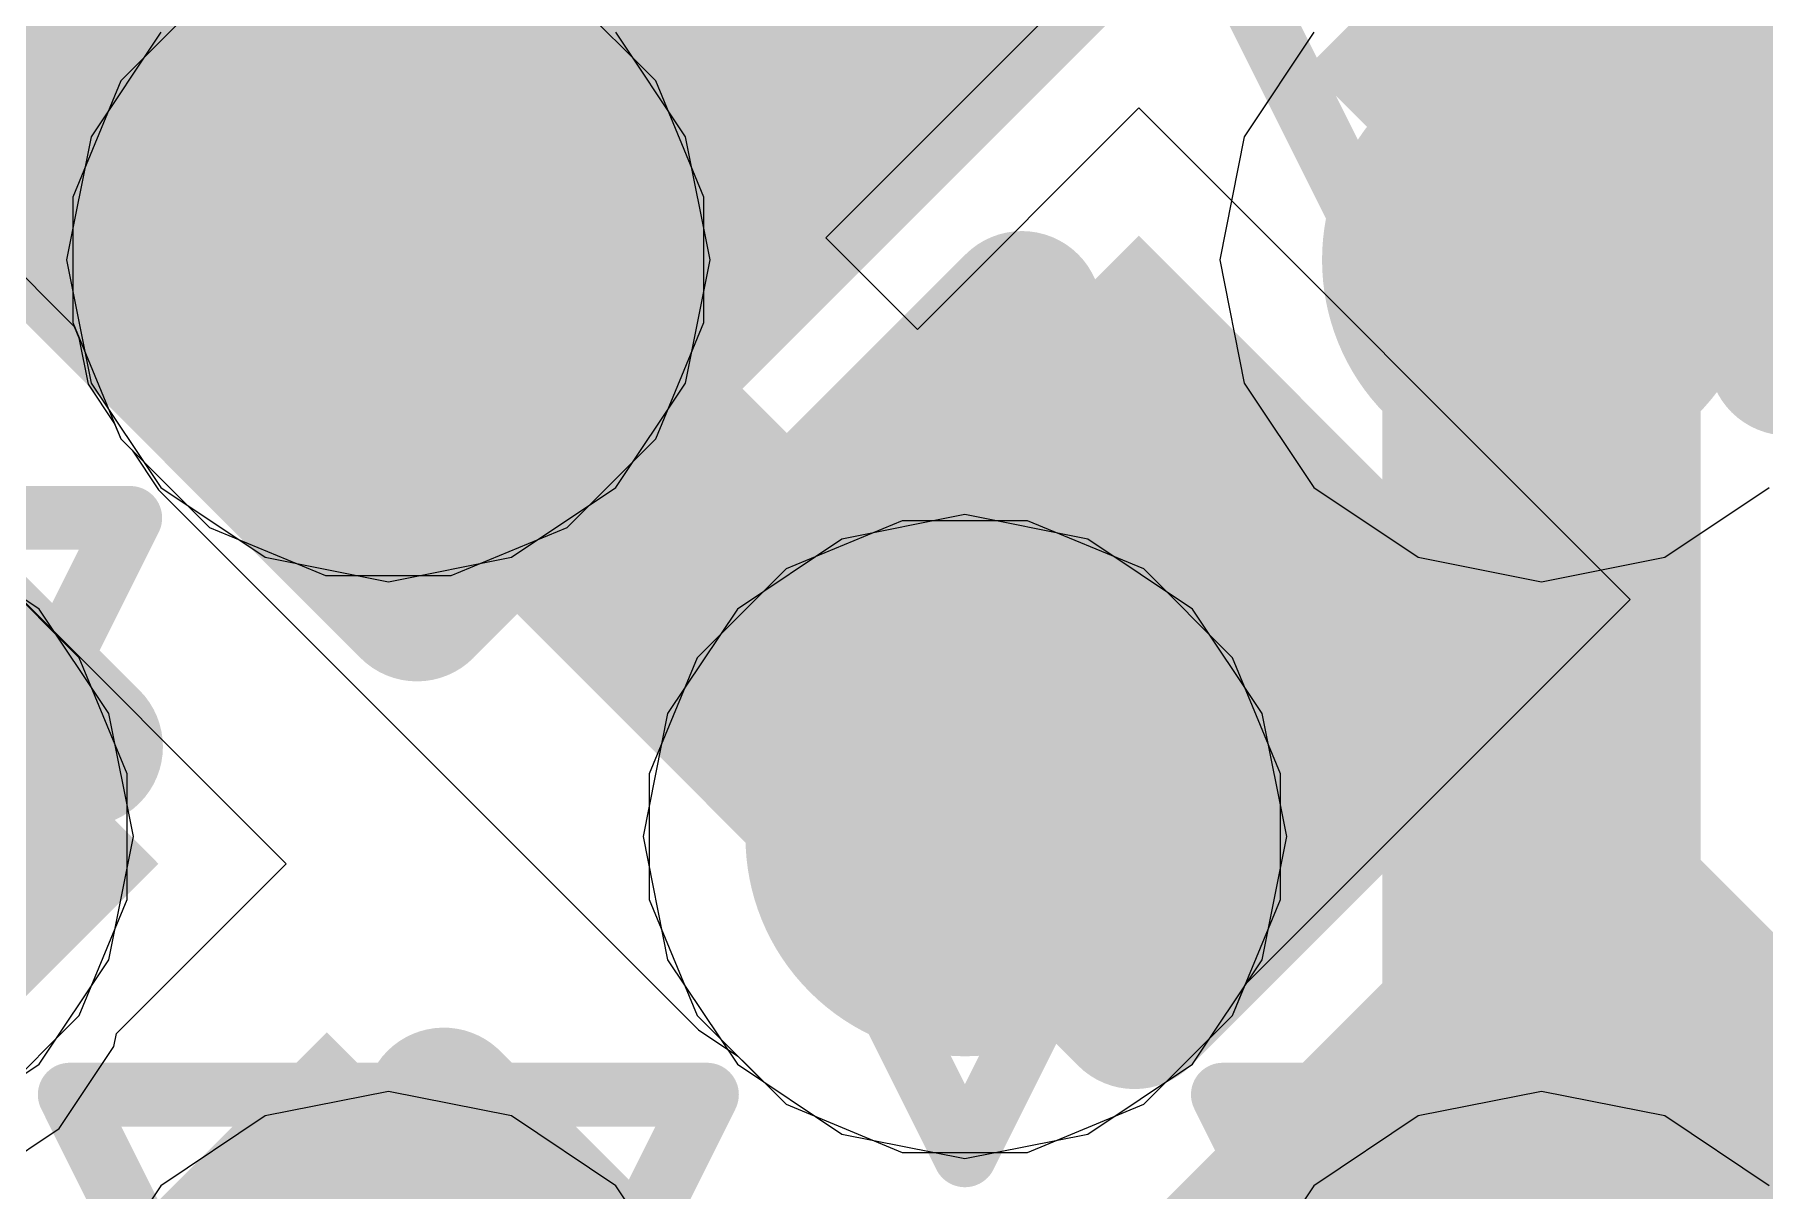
# Model space of a CAD drawing. Header units: inches. Extents: x -6 to 283, y -12 to 154.
# Drawn here: x 52.747 to 54.126, y 4.777 to 5.698 of the extents above; entities that cross this region are included whole.
import ezdxf

# ---------------------------------------------------------------- set-up
doc = ezdxf.new("R2010")
doc.units = ezdxf.units.IN
for name, color, linetype in [('Bottom Layer', 5, 'Continuous'), ('Bottom Overlay', 54, 'Continuous'), ('Bottom Paste', 16, 'Continuous'), ('Bottom Solder', 6, 'Continuous'), ('Drill Drawing', 1, 'Continuous'), ('GND-1', 16, 'Continuous'), ('GND-2', 90, 'Continuous'), ('GND-3', 216, 'Continuous'), ('GND-4', 54, 'Continuous'), ('PWR-1', 156, 'Continuous'), ('PWR-2', 130, 'Continuous'), ('Signal L1', 76, 'Continuous'), ('Signal L2', 6, 'Continuous'), ('Top Layer', 1, 'Continuous'), ('Top Paste', 8, 'Continuous'), ('Top Solder', 216, 'Continuous'), ('Via Holes', 16, 'Continuous')]:
    doc.layers.add(name, color=color, linetype=linetype)

# ---------------------------------------------------------------- blocks, each defined once
blk = doc.blocks.new('BGA_565_15_5_14_4__57')
at = {"layer": 'Top Layer'}
h = blk.add_hatch(color=1, dxfattribs=at)
edge = h.paths.add_edge_path()
edge.add_arc((2.275, 1.625), 0.125, 0, 360)
h = blk.add_hatch(color=1, dxfattribs=at)
edge = h.paths.add_edge_path()
edge.add_arc((2.925, 1.625), 0.125, 0, 360)
h = blk.add_hatch(color=1, dxfattribs=at)
edge = h.paths.add_edge_path()
edge.add_arc((2.925, 0.975), 0.125, 0, 360)
at = {"layer": 'Top Paste'}
h = blk.add_hatch(color=8, dxfattribs=at)
edge = h.paths.add_edge_path()
edge.add_arc((2.275, 1.625), 0.125, 0, 360)
h = blk.add_hatch(color=8, dxfattribs=at)
edge = h.paths.add_edge_path()
edge.add_arc((2.925, 1.625), 0.125, 0, 360)
h = blk.add_hatch(color=8, dxfattribs=at)
edge = h.paths.add_edge_path()
edge.add_arc((2.925, 0.975), 0.125, 0, 360)
at = {"layer": 'Top Solder'}
h = blk.add_hatch(color=216, dxfattribs=at)
edge = h.paths.add_edge_path()
edge.add_arc((2.275, 1.625), 0.175, 0, 360)
h = blk.add_hatch(color=216, dxfattribs=at)
edge = h.paths.add_edge_path()
edge.add_arc((2.925, 1.625), 0.175, 0, 360)
h = blk.add_hatch(color=216, dxfattribs=at)
edge = h.paths.add_edge_path()
edge.add_arc((2.925, 0.975), 0.175, 0, 360)
blk = doc.blocks.new('CAP_0201_B_343')
at = {"layer": 'Bottom Layer'}
for points in [[(-0.45, 0.15), (-0.15, 0.15), (-0.15, -0.15), (-0.45, -0.15)], [(0.15, 0.15), (0.45, 0.15), (0.45, -0.15), (0.15, -0.15)]]:
    blk.add_hatch(color=5, dxfattribs=at).paths.add_polyline_path(points)
at = {"layer": 'Bottom Paste'}
for points in [[(-0.45, 0.15), (-0.15, 0.15), (-0.15, -0.15), (-0.45, -0.15)], [(0.15, 0.15), (0.45, 0.15), (0.45, -0.15), (0.15, -0.15)]]:
    blk.add_hatch(color=16, dxfattribs=at).paths.add_polyline_path(points)
at = {"layer": 'Bottom Solder'}
for points in [[(-0.505, 0.205), (-0.095, 0.205), (-0.095, -0.205), (-0.505, -0.205)], [(0.095, 0.205), (0.505, 0.205), (0.505, -0.205), (0.095, -0.205)]]:
    blk.add_hatch(color=6, dxfattribs=at).paths.add_polyline_path(points)
at = {"layer": 'Bottom Overlay'}
for points in [[(-0.2032, 0.2286, 0.127, 0.127, 0), (-0.5334, 0.2286, 0.127, 0.127, 0)], [(-0.5334, 0.2286, 0.127, 0.127, 0), (-0.5334, -0.2286, 0.127, 0.127, 0)], [(0.5334, 0.2286, 0.127, 0.127, 0), (0.2032, 0.2286, 0.127, 0.127, 0)], [(0.5334, 0.2286, 0.127, 0.127, 0), (0.5334, -0.2286, 0.127, 0.127, 0)], [(-0.2032, -0.2286, 0.127, 0.127, 0), (-0.5334, -0.2286, 0.127, 0.127, 0)], [(0.5334, -0.2286, 0.127, 0.127, 0), (0.2032, -0.2286, 0.127, 0.127, 0)]]:
    blk.add_lwpolyline(points, format="xyseb", dxfattribs=at)
for points in [[(-0.5651, 0.2286, 0.0635, 0.0635, 1), (-0.5016, 0.2286, 0.0635, 0.0635, 1)], [(-0.5651, 0.2286, 0.0635, 0.0635, 1), (-0.5016, 0.2286, 0.0635, 0.0635, 1)], [(-0.2349, 0.2286, 0.0635, 0.0635, 1), (-0.1714, 0.2286, 0.0635, 0.0635, 1)], [(0.1715, 0.2286, 0.0635, 0.0635, 1), (0.235, 0.2286, 0.0635, 0.0635, 1)], [(0.5016, 0.2286, 0.0635, 0.0635, 1), (0.5651, 0.2286, 0.0635, 0.0635, 1)], [(0.5016, 0.2286, 0.0635, 0.0635, 1), (0.5651, 0.2286, 0.0635, 0.0635, 1)], [(-0.5651, -0.2286, 0.0635, 0.0635, 1), (-0.5016, -0.2286, 0.0635, 0.0635, 1)], [(-0.5651, -0.2286, 0.0635, 0.0635, 1), (-0.5016, -0.2286, 0.0635, 0.0635, 1)], [(-0.2349, -0.2286, 0.0635, 0.0635, 1), (-0.1714, -0.2286, 0.0635, 0.0635, 1)], [(0.1715, -0.2286, 0.0635, 0.0635, 1), (0.235, -0.2286, 0.0635, 0.0635, 1)], [(0.5016, -0.2286, 0.0635, 0.0635, 1), (0.5651, -0.2286, 0.0635, 0.0635, 1)], [(0.5016, -0.2286, 0.0635, 0.0635, 1), (0.5651, -0.2286, 0.0635, 0.0635, 1)]]:
    blk.add_lwpolyline(points, format="xyseb", close=True, dxfattribs=at)
blk = doc.blocks.new('C___0603_B_391')
at = {"layer": 'Bottom Layer'}
blk.add_hatch(color=5, dxfattribs=at).paths.add_polyline_path([(0.381, -0.4445), (0.381, 0.4445), (1.143, 0.4445), (1.143, -0.4445)])
at = {"layer": 'Bottom Paste'}
blk.add_hatch(color=16, dxfattribs=at).paths.add_polyline_path([(0.381, -0.4445), (0.381, 0.4445), (1.143, 0.4445), (1.143, -0.4445)])
at = {"layer": 'Bottom Solder'}
blk.add_hatch(color=6, dxfattribs=at).paths.add_polyline_path([(0.321, -0.5045), (0.321, 0.5045), (1.203, 0.5045), (1.203, -0.5045)])
at = {"layer": 'Bottom Overlay'}
for points in [[(1.2446, -0.5334, 0.127, 0.127, 0), (1.2446, 0.5334, 0.127, 0.127, 0)], [(0.4572, -0.5334, 0.127, 0.127, 0), (1.2446, -0.5334, 0.127, 0.127, 0)]]:
    blk.add_lwpolyline(points, format="xyseb", dxfattribs=at)
blk.add_lwpolyline([(1.2128, -0.5334, 0.0635, 0.0635, 1), (1.2764, -0.5334, 0.0635, 0.0635, 1)], format="xyseb", close=True, dxfattribs=at)
blk.add_lwpolyline([(1.2128, -0.5334, 0.0635, 0.0635, 1), (1.2764, -0.5334, 0.0635, 0.0635, 1)], format="xyseb", close=True, dxfattribs=at)
blk = doc.blocks.new('C___0402_B_394')
at = {"layer": 'Bottom Layer'}
blk.add_hatch(color=5, dxfattribs=at).paths.add_polyline_path([(-0.2413, 0.3175), (-0.2413, -0.3175), (-0.6985, -0.3175), (-0.6985, 0.3175)])
at = {"layer": 'Bottom Paste'}
blk.add_hatch(color=16, dxfattribs=at).paths.add_polyline_path([(-0.2413, 0.3175), (-0.2413, -0.3175), (-0.6985, -0.3175), (-0.6985, 0.3175)])
at = {"layer": 'Bottom Solder'}
blk.add_hatch(color=6, dxfattribs=at).paths.add_polyline_path([(-0.1813, 0.3775), (-0.1813, -0.3775), (-0.7585, -0.3775), (-0.7585, 0.3775)])
at = {"layer": 'Bottom Overlay'}
blk.add_lwpolyline([(-0.7874, 0.4064, 0.127, 0.127, 0), (-0.2794, 0.4064, 0.127, 0.127, 0)], format="xyseb", dxfattribs=at)
blk.add_lwpolyline([(-0.3111, 0.4064, 0.0635, 0.0635, 1), (-0.2477, 0.4064, 0.0635, 0.0635, 1)], format="xyseb", close=True, dxfattribs=at)
blk = doc.blocks.new('CAP_0201_B_395')
at = {"layer": 'Bottom Layer'}
for points in [[(-0.45, 0.15), (-0.15, 0.15), (-0.15, -0.15), (-0.45, -0.15)], [(0.15, 0.15), (0.45, 0.15), (0.45, -0.15), (0.15, -0.15)]]:
    blk.add_hatch(color=5, dxfattribs=at).paths.add_polyline_path(points)
at = {"layer": 'Bottom Paste'}
for points in [[(-0.45, 0.15), (-0.15, 0.15), (-0.15, -0.15), (-0.45, -0.15)], [(0.15, 0.15), (0.45, 0.15), (0.45, -0.15), (0.15, -0.15)]]:
    blk.add_hatch(color=16, dxfattribs=at).paths.add_polyline_path(points)
at = {"layer": 'Bottom Solder'}
for points in [[(-0.505, 0.205), (-0.095, 0.205), (-0.095, -0.205), (-0.505, -0.205)], [(0.095, 0.205), (0.505, 0.205), (0.505, -0.205), (0.095, -0.205)]]:
    blk.add_hatch(color=6, dxfattribs=at).paths.add_polyline_path(points)
at = {"layer": 'Bottom Overlay'}
for points in [[(-0.2032, 0.2286, 0.127, 0.127, 0), (-0.5334, 0.2286, 0.127, 0.127, 0)], [(-0.5334, -0.2286, 0.127, 0.127, 0), (-0.5334, 0.2286, 0.127, 0.127, 0)], [(0.5334, 0.2286, 0.127, 0.127, 0), (0.2032, 0.2286, 0.127, 0.127, 0)], [(0.5334, -0.2286, 0.127, 0.127, 0), (0.5334, 0.2286, 0.127, 0.127, 0)], [(-0.2032, -0.2286, 0.127, 0.127, 0), (-0.5334, -0.2286, 0.127, 0.127, 0)], [(0.5334, -0.2286, 0.127, 0.127, 0), (0.2032, -0.2286, 0.127, 0.127, 0)]]:
    blk.add_lwpolyline(points, format="xyseb", dxfattribs=at)
for points in [[(-0.5651, 0.2286, 0.0635, 0.0635, 1), (-0.5016, 0.2286, 0.0635, 0.0635, 1)], [(-0.5651, 0.2286, 0.0635, 0.0635, 1), (-0.5016, 0.2286, 0.0635, 0.0635, 1)], [(-0.2349, 0.2286, 0.0635, 0.0635, 1), (-0.1714, 0.2286, 0.0635, 0.0635, 1)], [(0.1714, 0.2286, 0.0635, 0.0635, 1), (0.2349, 0.2286, 0.0635, 0.0635, 1)], [(0.5016, 0.2286, 0.0635, 0.0635, 1), (0.5651, 0.2286, 0.0635, 0.0635, 1)], [(0.5016, 0.2286, 0.0635, 0.0635, 1), (0.5651, 0.2286, 0.0635, 0.0635, 1)], [(-0.5651, -0.2286, 0.0635, 0.0635, 1), (-0.5016, -0.2286, 0.0635, 0.0635, 1)], [(-0.5651, -0.2286, 0.0635, 0.0635, 1), (-0.5016, -0.2286, 0.0635, 0.0635, 1)], [(-0.2349, -0.2286, 0.0635, 0.0635, 1), (-0.1714, -0.2286, 0.0635, 0.0635, 1)], [(0.1714, -0.2286, 0.0635, 0.0635, 1), (0.2349, -0.2286, 0.0635, 0.0635, 1)], [(0.5016, -0.2286, 0.0635, 0.0635, 1), (0.5651, -0.2286, 0.0635, 0.0635, 1)], [(0.5016, -0.2286, 0.0635, 0.0635, 1), (0.5651, -0.2286, 0.0635, 0.0635, 1)]]:
    blk.add_lwpolyline(points, format="xyseb", close=True, dxfattribs=at)

msp = doc.modelspace()

# ---------------------------------------------------------------- hatches: boundary and pattern name
at = {"layer": 'Bottom Layer'}
h = msp.add_hatch(color=5, dxfattribs=at)
edge = h.paths.add_edge_path()
edge.add_arc((53.029, 5.5183), 0.15, 0, 360)
h = msp.add_hatch(color=5, dxfattribs=at)
edge = h.paths.add_edge_path()
edge.add_arc((53.9482, 5.5183), 0.15, 0, 360)
h = msp.add_hatch(color=5, dxfattribs=at)
edge = h.paths.add_edge_path()
edge.add_arc((53.4886, 5.0586), 0.15, 0, 360)
at = {"layer": 'GND-1'}
h = msp.add_hatch(color=16, dxfattribs=at)
edge = h.paths.add_edge_path()
edge.add_arc((53.029, 5.5183), 0.15, 0, 360)
h = msp.add_hatch(color=16, dxfattribs=at)
edge = h.paths.add_edge_path()
edge.add_arc((53.9482, 5.5183), 0.15, 0, 360)
h = msp.add_hatch(color=16, dxfattribs=at)
edge = h.paths.add_edge_path()
edge.add_arc((53.4886, 5.0586), 0.15, 0, 360)
at = {"layer": 'GND-2'}
h = msp.add_hatch(color=90, dxfattribs=at)
edge = h.paths.add_edge_path()
edge.add_arc((53.029, 5.5183), 0.15, 0, 360)
h = msp.add_hatch(color=90, dxfattribs=at)
edge = h.paths.add_edge_path()
edge.add_arc((53.9482, 5.5183), 0.15, 0, 360)
h = msp.add_hatch(color=90, dxfattribs=at)
edge = h.paths.add_edge_path()
edge.add_arc((53.4886, 5.0586), 0.15, 0, 360)
at = {"layer": 'GND-3'}
h = msp.add_hatch(color=216, dxfattribs=at)
edge = h.paths.add_edge_path()
edge.add_arc((53.029, 5.5183), 0.15, 0, 360)
h = msp.add_hatch(color=216, dxfattribs=at)
edge = h.paths.add_edge_path()
edge.add_arc((53.9482, 5.5183), 0.15, 0, 360)
h = msp.add_hatch(color=216, dxfattribs=at)
edge = h.paths.add_edge_path()
edge.add_arc((53.4886, 5.0586), 0.15, 0, 360)
at = {"layer": 'GND-4'}
h = msp.add_hatch(color=54, dxfattribs=at)
edge = h.paths.add_edge_path()
edge.add_arc((53.029, 5.5183), 0.15, 0, 360)
h = msp.add_hatch(color=54, dxfattribs=at)
edge = h.paths.add_edge_path()
edge.add_arc((53.9482, 5.5183), 0.15, 0, 360)
h = msp.add_hatch(color=54, dxfattribs=at)
edge = h.paths.add_edge_path()
edge.add_arc((53.4886, 5.0586), 0.15, 0, 360)
at = {"layer": 'PWR-1'}
h = msp.add_hatch(color=156, dxfattribs=at)
edge = h.paths.add_edge_path()
edge.add_arc((53.029, 5.5183), 0.15, 0, 360)
h = msp.add_hatch(color=156, dxfattribs=at)
edge = h.paths.add_edge_path()
edge.add_arc((53.9482, 5.5183), 0.15, 0, 360)
h = msp.add_hatch(color=156, dxfattribs=at)
edge = h.paths.add_edge_path()
edge.add_arc((53.4886, 5.0586), 0.15, 0, 360)
at = {"layer": 'PWR-2'}
h = msp.add_hatch(color=130, dxfattribs=at)
edge = h.paths.add_edge_path()
edge.add_arc((53.029, 5.5183), 0.15, 0, 360)
h = msp.add_hatch(color=130, dxfattribs=at)
edge = h.paths.add_edge_path()
edge.add_arc((53.9482, 5.5183), 0.15, 0, 360)
h = msp.add_hatch(color=130, dxfattribs=at)
edge = h.paths.add_edge_path()
edge.add_arc((53.4886, 5.0586), 0.15, 0, 360)
at = {"layer": 'Signal L1'}
h = msp.add_hatch(color=76, dxfattribs=at)
edge = h.paths.add_edge_path()
edge.add_arc((53.029, 5.5183), 0.15, 0, 360)
h = msp.add_hatch(color=76, dxfattribs=at)
edge = h.paths.add_edge_path()
edge.add_arc((53.9482, 5.5183), 0.15, 0, 360)
h = msp.add_hatch(color=76, dxfattribs=at)
edge = h.paths.add_edge_path()
edge.add_arc((53.4886, 5.0586), 0.15, 0, 360)
at = {"layer": 'Signal L2'}
h = msp.add_hatch(color=6, dxfattribs=at)
edge = h.paths.add_edge_path()
edge.add_arc((53.029, 5.5183), 0.15, 0, 360)
h = msp.add_hatch(color=6, dxfattribs=at)
edge = h.paths.add_edge_path()
edge.add_arc((53.9482, 5.5183), 0.15, 0, 360)
h = msp.add_hatch(color=6, dxfattribs=at)
edge = h.paths.add_edge_path()
edge.add_arc((53.4886, 5.0586), 0.15, 0, 360)
at = {"layer": 'Top Layer'}
h = msp.add_hatch(color=1, dxfattribs=at)
edge = h.paths.add_edge_path()
edge.add_arc((53.029, 5.5183), 0.15, 0, 360)
h = msp.add_hatch(color=1, dxfattribs=at)
edge = h.paths.add_edge_path()
edge.add_arc((53.9482, 5.5183), 0.15, 0, 360)
h = msp.add_hatch(color=1, dxfattribs=at)
edge = h.paths.add_edge_path()
edge.add_arc((53.4886, 5.0586), 0.15, 0, 360)
at = {"layer": 'Via Holes'}
h = msp.add_hatch(color=7, dxfattribs=at)
edge = h.paths.add_edge_path()
edge.add_arc((53.029, 5.5183), 0.075, 0, 360)
h = msp.add_hatch(color=7, dxfattribs=at)
edge = h.paths.add_edge_path()
edge.add_arc((53.9482, 5.5183), 0.075, 0, 360)
h = msp.add_hatch(color=7, dxfattribs=at)
edge = h.paths.add_edge_path()
edge.add_arc((53.4886, 5.0586), 0.075, 0, 360)

# ---------------------------------------------------------------- linework, layer by layer
at = {"layer": 'Bottom Layer'}
for p, q in [((53.3777, 5.5358), (53.5891, 5.7472)), ((52.5468, 5.697), (52.7786, 5.4652)), ((53.6271, 5.6393), (53.4507, 5.4628)), ((54.0189, 5.2475), (53.6271, 5.6393)), ((53.4507, 5.4628), (53.3777, 5.5358)), ((52.7786, 5.4652), (52.7823, 5.4562)), ((52.7823, 5.4562), (52.7897, 5.4192)), ((52.9475, 5.037), (52.5557, 5.4288)), ((52.7897, 5.4192), (52.8107, 5.3877)), ((52.8107, 5.3877), (52.8157, 5.3757)), ((52.8157, 5.3757), (52.8248, 5.3666)), ((52.8248, 5.3666), (52.8458, 5.3351)), ((52.8458, 5.3351), (53.2762, 4.9047)), ((53.7121, 4.9407), (54.0189, 5.2475)), ((52.8122, 4.9018), (52.9475, 5.037)), ((53.7019, 4.9161), (53.7121, 4.9407)), ((53.6311, 4.8453), (53.7019, 4.9161)), ((52.8101, 4.8913), (52.8122, 4.9018)), ((53.2762, 4.9047), (53.3077, 4.8837)), ((52.7666, 4.8261), (52.8101, 4.8913)), ((53.3077, 4.8837), (53.3461, 4.8453)), ((53.3461, 4.8453), (53.4385, 4.807)), ((53.5386, 4.807), (53.6311, 4.8453)), ((52.7015, 4.7826), (52.7666, 4.8261)), ((53.4385, 4.807), (53.5386, 4.807))]:
    msp.add_line(p, q, dxfattribs=at)
for points in [[(53.029, 5.5183, 0.254, 0.254, 0), (53.029, 5.8669, 0.254, 0.254, 0)], [(53.029, 5.5183, 0.254, 0.254, 0), (53.4593, 5.0879, 0.254, 0.254, 0)]]:
    msp.add_lwpolyline(points, format="xyseb", dxfattribs=at)
for points in [[(52.9655, 5.5183, 0.127, 0.127, 1), (53.0925, 5.5183, 0.127, 0.127, 1)], [(52.9655, 5.5183, 0.127, 0.127, 1), (53.0925, 5.5183, 0.127, 0.127, 1)], [(53.3958, 5.0879, 0.127, 0.127, 1), (53.5228, 5.0879, 0.127, 0.127, 1)]]:
    msp.add_lwpolyline(points, format="xyseb", close=True, dxfattribs=at)
at = {"layer": 'Drill Drawing'}
for points in [[(52.775, 5.7723, 0.0508, 0.0508, 0), (53.029, 5.2643, 0.0508, 0.0508, 0)], [(53.029, 5.2643, 0.0508, 0.0508, 0), (53.283, 5.7723, 0.0508, 0.0508, 0)], [(53.6942, 5.7723, 0.0508, 0.0508, 0), (53.9482, 5.2643, 0.0508, 0.0508, 0)], [(53.9482, 5.2643, 0.0508, 0.0508, 0), (54.2022, 5.7723, 0.0508, 0.0508, 0)], [(52.3153, 5.3126, 0.0508, 0.0508, 0), (52.8233, 5.3126, 0.0508, 0.0508, 0)], [(52.5693, 4.8046, 0.0508, 0.0508, 0), (52.8233, 5.3126, 0.0508, 0.0508, 0)], [(53.2346, 5.3126, 0.0508, 0.0508, 0), (53.7426, 5.3126, 0.0508, 0.0508, 0)], [(53.2346, 5.3126, 0.0508, 0.0508, 0), (53.4886, 4.8046, 0.0508, 0.0508, 0)], [(53.4886, 4.8046, 0.0508, 0.0508, 0), (53.7426, 5.3126, 0.0508, 0.0508, 0)], [(52.775, 4.853, 0.0508, 0.0508, 0), (53.283, 4.853, 0.0508, 0.0508, 0)], [(52.775, 4.853, 0.0508, 0.0508, 0), (53.029, 4.345, 0.0508, 0.0508, 0)], [(53.029, 4.345, 0.0508, 0.0508, 0), (53.283, 4.853, 0.0508, 0.0508, 0)], [(53.6942, 4.853, 0.0508, 0.0508, 0), (54.2022, 4.853, 0.0508, 0.0508, 0)], [(53.6942, 4.853, 0.0508, 0.0508, 0), (53.9482, 4.345, 0.0508, 0.0508, 0)]]:
    msp.add_lwpolyline(points, format="xyseb", dxfattribs=at)
for points in [[(52.8106, 5.3126, 0.0254, 0.0254, 1), (52.836, 5.3126, 0.0254, 0.0254, 1)], [(52.8106, 5.3126, 0.0254, 0.0254, 1), (52.836, 5.3126, 0.0254, 0.0254, 1)], [(53.2219, 5.3126, 0.0254, 0.0254, 1), (53.2473, 5.3126, 0.0254, 0.0254, 1)], [(53.2219, 5.3126, 0.0254, 0.0254, 1), (53.2473, 5.3126, 0.0254, 0.0254, 1)], [(53.7299, 5.3126, 0.0254, 0.0254, 1), (53.7553, 5.3126, 0.0254, 0.0254, 1)], [(53.7299, 5.3126, 0.0254, 0.0254, 1), (53.7553, 5.3126, 0.0254, 0.0254, 1)], [(53.0163, 5.2643, 0.0254, 0.0254, 1), (53.0417, 5.2643, 0.0254, 0.0254, 1)], [(53.0163, 5.2643, 0.0254, 0.0254, 1), (53.0417, 5.2643, 0.0254, 0.0254, 1)], [(53.9355, 5.2643, 0.0254, 0.0254, 1), (53.9609, 5.2643, 0.0254, 0.0254, 1)], [(53.9355, 5.2643, 0.0254, 0.0254, 1), (53.9609, 5.2643, 0.0254, 0.0254, 1)], [(52.7623, 4.853, 0.0254, 0.0254, 1), (52.7877, 4.853, 0.0254, 0.0254, 1)], [(52.7623, 4.853, 0.0254, 0.0254, 1), (52.7877, 4.853, 0.0254, 0.0254, 1)], [(53.2703, 4.853, 0.0254, 0.0254, 1), (53.2957, 4.853, 0.0254, 0.0254, 1)], [(53.2703, 4.853, 0.0254, 0.0254, 1), (53.2957, 4.853, 0.0254, 0.0254, 1)], [(53.6815, 4.853, 0.0254, 0.0254, 1), (53.7069, 4.853, 0.0254, 0.0254, 1)], [(53.6815, 4.853, 0.0254, 0.0254, 1), (53.7069, 4.853, 0.0254, 0.0254, 1)], [(53.4759, 4.8046, 0.0254, 0.0254, 1), (53.5013, 4.8046, 0.0254, 0.0254, 1)], [(53.4759, 4.8046, 0.0254, 0.0254, 1), (53.5013, 4.8046, 0.0254, 0.0254, 1)]]:
    msp.add_lwpolyline(points, format="xyseb", close=True, dxfattribs=at)
at = {"layer": 'GND-1'}
for p, q in [((52.8864, 5.7316), (52.8157, 5.6608)), ((53.2423, 5.6608), (53.1715, 5.7316)), ((52.8157, 5.6608), (52.7774, 5.5683)), ((53.2806, 5.5683), (53.2423, 5.6608)), ((52.7774, 5.5683), (52.7774, 5.4682)), ((53.2806, 5.4682), (53.2806, 5.5683)), ((52.7774, 5.4682), (52.8157, 5.3757)), ((53.2423, 5.3757), (53.2806, 5.4682)), ((52.8157, 5.3757), (52.8864, 5.305)), ((53.1715, 5.305), (53.2423, 5.3757)), ((53.4385, 5.3102), (53.3461, 5.2719)), ((53.5386, 5.3102), (53.4385, 5.3102)), ((53.6311, 5.2719), (53.5386, 5.3102)), ((52.8864, 5.305), (52.9789, 5.2667)), ((53.079, 5.2667), (53.1715, 5.305)), ((52.7826, 5.2012), (52.7119, 5.2719)), ((53.3461, 5.2719), (53.2753, 5.2012)), ((53.7019, 5.2012), (53.6311, 5.2719)), ((52.9789, 5.2667), (53.079, 5.2667)), ((52.8209, 5.1087), (52.7826, 5.2012)), ((53.2753, 5.2012), (53.237, 5.1087)), ((53.7402, 5.1087), (53.7019, 5.2012)), ((52.8209, 5.0086), (52.8209, 5.1087)), ((53.237, 5.1087), (53.237, 5.0086)), ((53.7402, 5.0086), (53.7402, 5.1087)), ((52.7826, 4.9161), (52.8209, 5.0086)), ((53.237, 5.0086), (53.2753, 4.9161)), ((53.7019, 4.9161), (53.7402, 5.0086)), ((52.7119, 4.8453), (52.7826, 4.9161)), ((53.2753, 4.9161), (53.3461, 4.8453)), ((53.6311, 4.8453), (53.7019, 4.9161)), ((53.3461, 4.8453), (53.4385, 4.807)), ((53.5386, 4.807), (53.6311, 4.8453)), ((53.4385, 4.807), (53.5386, 4.807))]:
    msp.add_line(p, q, dxfattribs=at)
at = {"layer": 'GND-2'}
for p, q in [((52.8864, 5.7316), (52.8157, 5.6608)), ((53.2423, 5.6608), (53.1715, 5.7316)), ((52.8157, 5.6608), (52.7774, 5.5683)), ((53.2806, 5.5683), (53.2423, 5.6608)), ((52.7774, 5.5683), (52.7774, 5.4682)), ((53.2806, 5.4682), (53.2806, 5.5683)), ((52.7774, 5.4682), (52.8157, 5.3757)), ((53.2423, 5.3757), (53.2806, 5.4682)), ((52.8157, 5.3757), (52.8864, 5.305)), ((53.1715, 5.305), (53.2423, 5.3757)), ((53.4385, 5.3102), (53.3461, 5.2719)), ((53.5386, 5.3102), (53.4385, 5.3102)), ((53.6311, 5.2719), (53.5386, 5.3102)), ((52.8864, 5.305), (52.9789, 5.2667)), ((53.079, 5.2667), (53.1715, 5.305)), ((52.7826, 5.2012), (52.7119, 5.2719)), ((53.3461, 5.2719), (53.2753, 5.2012)), ((53.7019, 5.2012), (53.6311, 5.2719)), ((52.9789, 5.2667), (53.079, 5.2667)), ((52.8209, 5.1087), (52.7826, 5.2012)), ((53.2753, 5.2012), (53.237, 5.1087)), ((53.7402, 5.1087), (53.7019, 5.2012)), ((52.8209, 5.0086), (52.8209, 5.1087)), ((53.237, 5.1087), (53.237, 5.0086)), ((53.7402, 5.0086), (53.7402, 5.1087)), ((52.7826, 4.9161), (52.8209, 5.0086)), ((53.237, 5.0086), (53.2753, 4.9161)), ((53.7019, 4.9161), (53.7402, 5.0086)), ((52.7119, 4.8453), (52.7826, 4.9161)), ((53.2753, 4.9161), (53.3461, 4.8453)), ((53.6311, 4.8453), (53.7019, 4.9161)), ((53.3461, 4.8453), (53.4385, 4.807)), ((53.5386, 4.807), (53.6311, 4.8453)), ((53.4385, 4.807), (53.5386, 4.807))]:
    msp.add_line(p, q, dxfattribs=at)
at = {"layer": 'GND-3'}
for p, q in [((52.8864, 5.7316), (52.8157, 5.6608)), ((53.2423, 5.6608), (53.1715, 5.7316)), ((52.8157, 5.6608), (52.7774, 5.5683)), ((53.2806, 5.5683), (53.2423, 5.6608)), ((52.7774, 5.5683), (52.7774, 5.4682)), ((53.2806, 5.4682), (53.2806, 5.5683)), ((52.7774, 5.4682), (52.8157, 5.3757)), ((53.2423, 5.3757), (53.2806, 5.4682)), ((52.8157, 5.3757), (52.8864, 5.305)), ((53.1715, 5.305), (53.2423, 5.3757)), ((53.4385, 5.3102), (53.3461, 5.2719)), ((53.5386, 5.3102), (53.4385, 5.3102)), ((53.6311, 5.2719), (53.5386, 5.3102)), ((52.8864, 5.305), (52.9789, 5.2667)), ((53.079, 5.2667), (53.1715, 5.305)), ((52.7826, 5.2012), (52.7119, 5.2719)), ((53.3461, 5.2719), (53.2753, 5.2012)), ((53.7019, 5.2012), (53.6311, 5.2719)), ((52.9789, 5.2667), (53.079, 5.2667)), ((52.8209, 5.1087), (52.7826, 5.2012)), ((53.2753, 5.2012), (53.237, 5.1087)), ((53.7402, 5.1087), (53.7019, 5.2012)), ((52.8209, 5.0086), (52.8209, 5.1087)), ((53.237, 5.1087), (53.237, 5.0086)), ((53.7402, 5.0086), (53.7402, 5.1087)), ((52.7826, 4.9161), (52.8209, 5.0086)), ((53.237, 5.0086), (53.2753, 4.9161)), ((53.7019, 4.9161), (53.7402, 5.0086)), ((52.7119, 4.8453), (52.7826, 4.9161)), ((53.2753, 4.9161), (53.3461, 4.8453)), ((53.6311, 4.8453), (53.7019, 4.9161)), ((53.3461, 4.8453), (53.4385, 4.807)), ((53.5386, 4.807), (53.6311, 4.8453)), ((53.4385, 4.807), (53.5386, 4.807))]:
    msp.add_line(p, q, dxfattribs=at)
at = {"layer": 'GND-4'}
for p, q in [((52.8864, 5.7316), (52.8157, 5.6608)), ((53.2423, 5.6608), (53.1715, 5.7316)), ((52.8157, 5.6608), (52.7774, 5.5683)), ((53.2806, 5.5683), (53.2423, 5.6608)), ((52.7774, 5.5683), (52.7774, 5.4682)), ((53.2806, 5.4682), (53.2806, 5.5683)), ((52.7774, 5.4682), (52.8157, 5.3757)), ((53.2423, 5.3757), (53.2806, 5.4682)), ((52.8157, 5.3757), (52.8864, 5.305)), ((53.1715, 5.305), (53.2423, 5.3757)), ((53.4385, 5.3102), (53.3461, 5.2719)), ((53.5386, 5.3102), (53.4385, 5.3102)), ((53.6311, 5.2719), (53.5386, 5.3102)), ((52.8864, 5.305), (52.9789, 5.2667)), ((53.079, 5.2667), (53.1715, 5.305)), ((52.7826, 5.2012), (52.7119, 5.2719)), ((53.3461, 5.2719), (53.2753, 5.2012)), ((53.7019, 5.2012), (53.6311, 5.2719)), ((52.9789, 5.2667), (53.079, 5.2667)), ((52.8209, 5.1087), (52.7826, 5.2012)), ((53.2753, 5.2012), (53.237, 5.1087)), ((53.7402, 5.1087), (53.7019, 5.2012)), ((52.8209, 5.0086), (52.8209, 5.1087)), ((53.237, 5.1087), (53.237, 5.0086)), ((53.7402, 5.0086), (53.7402, 5.1087)), ((52.7826, 4.9161), (52.8209, 5.0086)), ((53.237, 5.0086), (53.2753, 4.9161)), ((53.7019, 4.9161), (53.7402, 5.0086)), ((52.7119, 4.8453), (52.7826, 4.9161)), ((53.2753, 4.9161), (53.3461, 4.8453)), ((53.6311, 4.8453), (53.7019, 4.9161)), ((53.3461, 4.8453), (53.4385, 4.807)), ((53.5386, 4.807), (53.6311, 4.8453)), ((53.4385, 4.807), (53.5386, 4.807))]:
    msp.add_line(p, q, dxfattribs=at)
at = {"layer": 'PWR-1'}
for p, q in [((52.8476, 5.6997), (52.792, 5.6164)), ((53.266, 5.6164), (53.2103, 5.6997)), ((53.7668, 5.6997), (53.7112, 5.6164)), ((52.792, 5.6164), (52.7724, 5.5183)), ((53.2855, 5.5183), (53.266, 5.6164)), ((53.7112, 5.6164), (53.6917, 5.5183)), ((52.7724, 5.5183), (52.792, 5.4201)), ((53.266, 5.4201), (53.2855, 5.5183)), ((53.6917, 5.5183), (53.7112, 5.4201)), ((52.792, 5.4201), (52.8476, 5.3369)), ((53.2103, 5.3369), (53.266, 5.4201)), ((53.7112, 5.4201), (53.7668, 5.3369)), ((52.8476, 5.3369), (52.9308, 5.2813)), ((53.1271, 5.2813), (53.2103, 5.3369)), ((53.7668, 5.3369), (53.85, 5.2813)), ((54.0464, 5.2813), (54.1296, 5.3369)), ((53.4886, 5.3152), (53.3904, 5.2956)), ((53.5867, 5.2956), (53.4886, 5.3152)), ((52.7507, 5.24), (52.6675, 5.2956)), ((53.3904, 5.2956), (53.3072, 5.24)), ((53.67, 5.24), (53.5867, 5.2956)), ((52.9308, 5.2813), (53.029, 5.2617)), ((53.029, 5.2617), (53.1271, 5.2813)), ((53.85, 5.2813), (53.9482, 5.2617)), ((53.9482, 5.2617), (54.0464, 5.2813)), ((52.8063, 5.1568), (52.7507, 5.24)), ((53.3072, 5.24), (53.2516, 5.1568)), ((53.7256, 5.1568), (53.67, 5.24)), ((52.8259, 5.0586), (52.8063, 5.1568)), ((53.2516, 5.1568), (53.232, 5.0586)), ((53.7451, 5.0586), (53.7256, 5.1568)), ((52.8063, 4.9605), (52.8259, 5.0586)), ((53.232, 5.0586), (53.2516, 4.9605)), ((53.7256, 4.9605), (53.7451, 5.0586)), ((52.7507, 4.8772), (52.8063, 4.9605)), ((53.2516, 4.9605), (53.3072, 4.8772)), ((53.67, 4.8772), (53.7256, 4.9605)), ((52.6675, 4.8216), (52.7507, 4.8772)), ((53.3072, 4.8772), (53.3904, 4.8216)), ((53.5867, 4.8216), (53.67, 4.8772)), ((53.029, 4.8555), (52.9308, 4.836)), ((53.1271, 4.836), (53.029, 4.8555)), ((53.9482, 4.8555), (53.85, 4.836)), ((54.0464, 4.836), (53.9482, 4.8555)), ((52.9308, 4.836), (52.8476, 4.7804)), ((53.2103, 4.7804), (53.1271, 4.836)), ((53.85, 4.836), (53.7668, 4.7804)), ((54.1296, 4.7804), (54.0464, 4.836)), ((53.3904, 4.8216), (53.4886, 4.8021)), ((53.4886, 4.8021), (53.5867, 4.8216)), ((52.8476, 4.7804), (52.7919, 4.6972)), ((53.266, 4.6972), (53.2103, 4.7804)), ((53.7668, 4.7804), (53.7112, 4.6972))]:
    msp.add_line(p, q, dxfattribs=at)
at = {"layer": 'PWR-2'}
for p, q in [((53.7668, 5.6997), (53.7112, 5.6164)), ((53.7112, 5.6164), (53.6917, 5.5183)), ((53.6917, 5.5183), (53.7112, 5.4201)), ((53.7112, 5.4201), (53.7668, 5.3369)), ((53.7668, 5.3369), (53.85, 5.2813)), ((54.0464, 5.2813), (54.1296, 5.3369)), ((52.7507, 5.24), (52.6675, 5.2956)), ((53.85, 5.2813), (53.9482, 5.2617)), ((53.9482, 5.2617), (54.0464, 5.2813)), ((52.8063, 5.1568), (52.7507, 5.24)), ((52.8259, 5.0586), (52.8063, 5.1568)), ((52.8063, 4.9605), (52.8259, 5.0586)), ((52.7507, 4.8772), (52.8063, 4.9605)), ((52.6675, 4.8216), (52.7507, 4.8772)), ((53.029, 4.8555), (52.9308, 4.836)), ((53.1271, 4.836), (53.029, 4.8555)), ((53.9482, 4.8555), (53.85, 4.836)), ((54.0464, 4.836), (53.9482, 4.8555)), ((52.9308, 4.836), (52.8476, 4.7804)), ((53.2103, 4.7804), (53.1271, 4.836)), ((53.85, 4.836), (53.7668, 4.7804)), ((54.1296, 4.7804), (54.0464, 4.836)), ((52.8476, 4.7804), (52.7919, 4.6972)), ((53.266, 4.6972), (53.2103, 4.7804)), ((53.7668, 4.7804), (53.7112, 4.6972))]:
    msp.add_line(p, q, dxfattribs=at)
at = {"layer": 'Signal L2'}
for p, q in [((52.8476, 5.6997), (52.792, 5.6164)), ((53.266, 5.6164), (53.2103, 5.6997)), ((53.7668, 5.6997), (53.7112, 5.6164)), ((52.792, 5.6164), (52.7724, 5.5183)), ((53.2855, 5.5183), (53.266, 5.6164)), ((53.7112, 5.6164), (53.6917, 5.5183)), ((52.7724, 5.5183), (52.792, 5.4201)), ((53.266, 5.4201), (53.2855, 5.5183)), ((53.6917, 5.5183), (53.7112, 5.4201)), ((52.792, 5.4201), (52.8476, 5.3369)), ((53.2103, 5.3369), (53.266, 5.4201)), ((53.7112, 5.4201), (53.7668, 5.3369)), ((52.8476, 5.3369), (52.9308, 5.2813)), ((53.1271, 5.2813), (53.2103, 5.3369)), ((53.7668, 5.3369), (53.85, 5.2813)), ((54.0464, 5.2813), (54.1296, 5.3369)), ((53.4886, 5.3152), (53.3904, 5.2956)), ((53.5867, 5.2956), (53.4886, 5.3152)), ((53.3904, 5.2956), (53.3072, 5.24)), ((53.67, 5.24), (53.5867, 5.2956)), ((52.9308, 5.2813), (53.029, 5.2617)), ((53.029, 5.2617), (53.1271, 5.2813)), ((53.85, 5.2813), (53.9482, 5.2617)), ((53.9482, 5.2617), (54.0464, 5.2813)), ((53.3072, 5.24), (53.2516, 5.1568)), ((53.7256, 5.1568), (53.67, 5.24)), ((53.2516, 5.1568), (53.232, 5.0586)), ((53.7451, 5.0586), (53.7256, 5.1568)), ((53.232, 5.0586), (53.2516, 4.9605)), ((53.7256, 4.9605), (53.7451, 5.0586)), ((53.2516, 4.9605), (53.3072, 4.8772)), ((53.67, 4.8772), (53.7256, 4.9605)), ((53.3072, 4.8772), (53.3904, 4.8216)), ((53.5867, 4.8216), (53.67, 4.8772)), ((53.029, 4.8555), (52.9308, 4.836)), ((53.1271, 4.836), (53.029, 4.8555)), ((53.9482, 4.8555), (53.85, 4.836)), ((54.0464, 4.836), (53.9482, 4.8555)), ((52.9308, 4.836), (52.8476, 4.7804)), ((53.2103, 4.7804), (53.1271, 4.836)), ((53.85, 4.836), (53.7668, 4.7804)), ((54.1296, 4.7804), (54.0464, 4.836)), ((53.3904, 4.8216), (53.4886, 4.8021)), ((53.4886, 4.8021), (53.5867, 4.8216)), ((52.8476, 4.7804), (52.7919, 4.6972)), ((53.266, 4.6972), (53.2103, 4.7804)), ((53.7668, 4.7804), (53.7112, 4.6972))]:
    msp.add_line(p, q, dxfattribs=at)
at = {"layer": 'Top Layer'}
for points in [[(53.9482, 5.5183, 0.254, 0.254, 0), (53.9482, 6.4375, 0.254, 0.254, 0)], [(52.5694, 5.9778, 0.254, 0.254, 0), (53.0291, 5.5182, 0.254, 0.254, 0)], [(53.0291, 5.5182, 0.254, 0.254, 0), (53.4887, 5.9778, 0.254, 0.254, 0)], [(53.0291, 5.5182, 0.254, 0.254, 0), (53.4887, 5.0586, 0.254, 0.254, 0)], [(53.9482, 4.599, 0.254, 0.254, 0), (53.9482, 5.5183, 0.254, 0.254, 0)]]:
    msp.add_lwpolyline(points, format="xyseb", dxfattribs=at)
for points in [[(52.9656, 5.5182, 0.127, 0.127, 1), (53.0926, 5.5182, 0.127, 0.127, 1)], [(52.9656, 5.5182, 0.127, 0.127, 1), (53.0926, 5.5182, 0.127, 0.127, 1)], [(52.9656, 5.5182, 0.127, 0.127, 1), (53.0926, 5.5182, 0.127, 0.127, 1)], [(53.8847, 5.5183, 0.127, 0.127, 1), (54.0117, 5.5183, 0.127, 0.127, 1)], [(53.8847, 5.5183, 0.127, 0.127, 1), (54.0117, 5.5183, 0.127, 0.127, 1)], [(53.4252, 5.0586, 0.127, 0.127, 1), (53.5522, 5.0586, 0.127, 0.127, 1)]]:
    msp.add_lwpolyline(points, format="xyseb", close=True, dxfattribs=at)

# ---------------------------------------------------------------- block references
for name, p, rotation in [('BGA_565_15_5_14_4__57', (54.4079, 8.2759), 225), ('C___0603_B_391', (52.5489, 6.5031), 315), ('CAP_0201_B_395', (53.8393, 5.4597), 225), ('C___0402_B_394', (54.4579, 4.9138), 45), ('CAP_0201_B_343', (52.7679, 4.8249), 135)]:
    msp.add_blockref(name, p, dxfattribs=dict(rotation=rotation))

doc.saveas('drawing.dxf')
